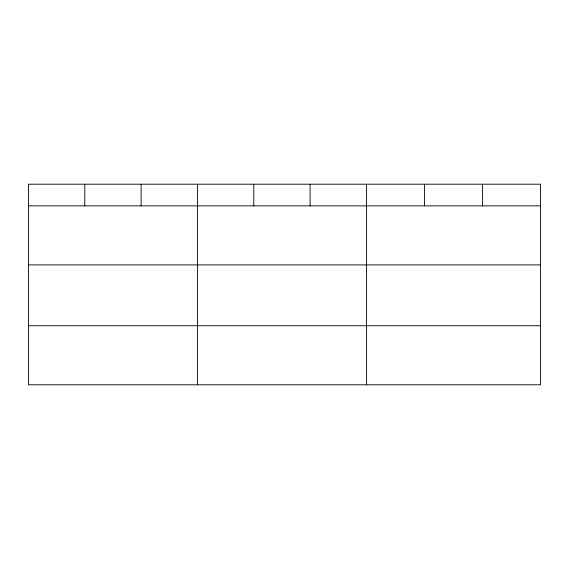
<?xml version="1.0" encoding="UTF-8"?>
<svg xmlns="http://www.w3.org/2000/svg" width="569" height="569" viewBox="0 0 569 569"><rect width="100%" height="100%" fill="white"/><g stroke="black" fill="none" stroke-linecap="round" stroke-linejoin="round"><path stroke-width="0.85" d="M540.55 264.912L540.55 184.207L28.45 184.207L28.45 384.793L540.55 384.793L540.55 264.912L28.45 264.912M28.45 205.864L540.55 205.864M28.45 325.752L540.55 325.752M482.512 184.207L482.512 205.864M424.474 184.207L424.474 205.864M366.436 184.207L366.436 384.793M310.105 184.207L310.105 205.864M253.774 184.207L253.774 205.864M197.443 184.207L197.443 384.793M141.112 184.207L141.112 205.864M84.781 184.207L84.781 205.864"/></g></svg>
